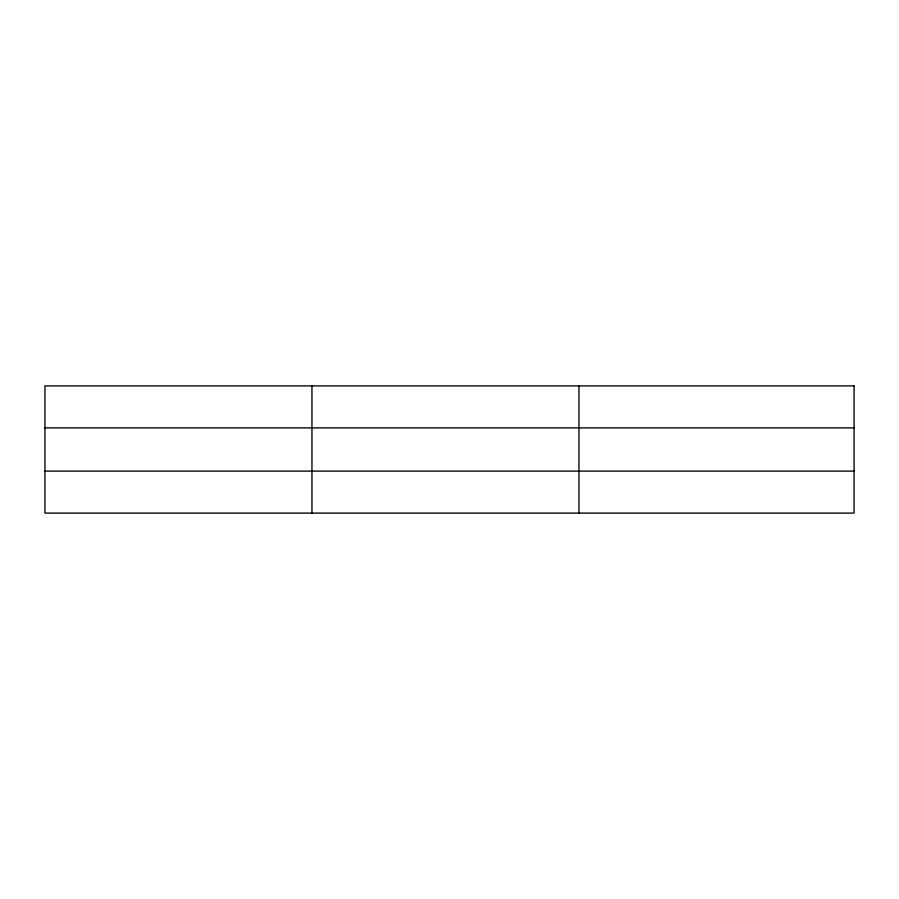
<?xml version="1.0" encoding="UTF-8"?>
<svg xmlns="http://www.w3.org/2000/svg" width="899" height="899" viewBox="0 0 899 899"><rect width="100%" height="100%" fill="white"/><g stroke="black" fill="none" stroke-linecap="round" stroke-linejoin="round"><path stroke-width="1.35" d="M311.953 385.907L311.953 513.093M578.956 385.907L578.956 513.093M44.95 427.879L854.05 427.879M44.95 471.121L854.05 471.121M854.05 385.907L854.05 513.093L44.95 513.093L44.95 385.907L854.05 385.907"/></g></svg>
